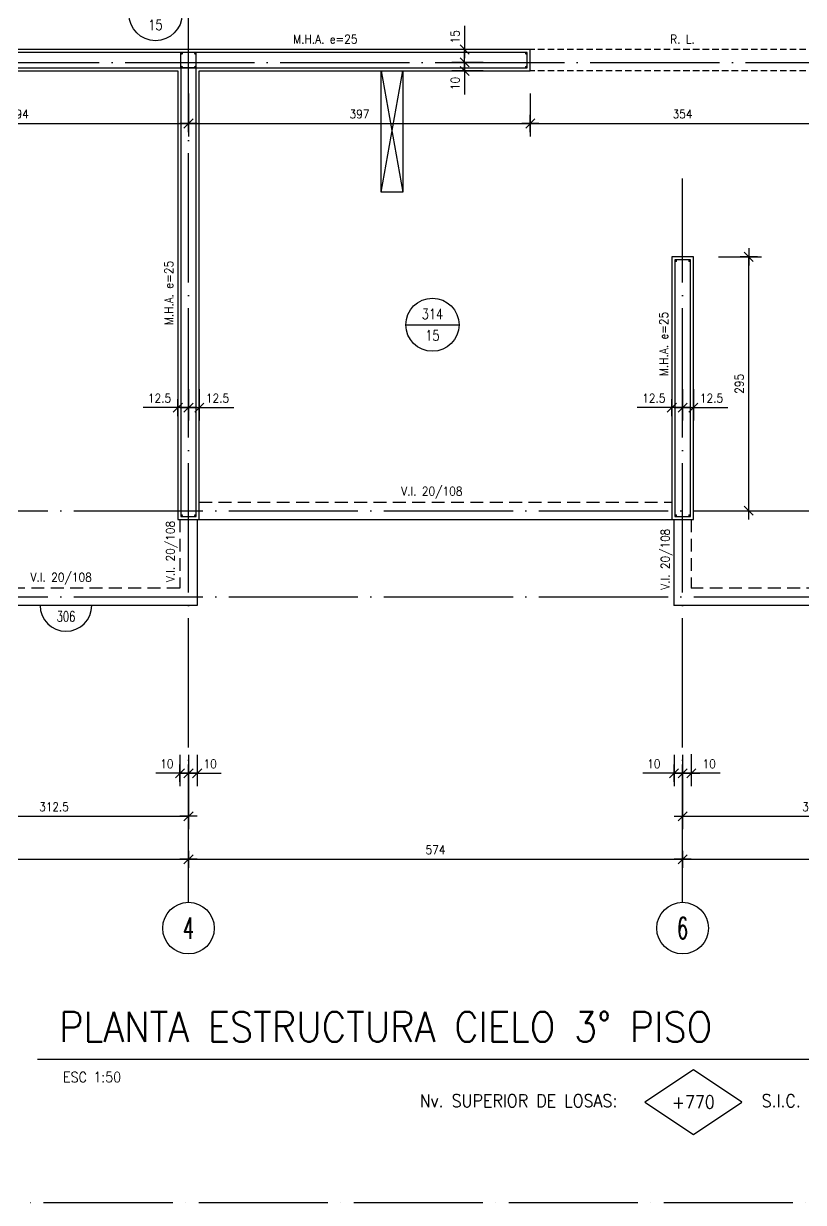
# Model space of a CAD drawing. Extents: x 2734 to 11344, y 4059 to 11529.
# Drawn here: x 4729 to 5635, y 4059 to 5429 of the extents above; entities that cross this region are included whole.
import ezdxf
from ezdxf.enums import TextEntityAlignment as Align

# ---------------------------------------------------------------- set-up
doc = ezdxf.new("R2010")
doc.units = 0
doc.header["$LTSCALE"] = 60
doc.header["$PDMODE"] = 1
for name, pattern in [('EJES', [3, 2.5, -0.25, 0, -0.25]), ('HIDDEN', [0.375, 0.25, -0.125]), ('HIDDEN2', [0.1875, 0.125, -0.0625])]:
    doc.linetypes.add(name, pattern=pattern)
doc.layers.get('0').update_dxf_attribs({"linetype": 'CONTINUOUS'})
doc.layers.get('DEFPOINTS').update_dxf_attribs({"linetype": 'CONTINUOUS'})
for name, color, linetype in [('COTAS', 3, 'CONTINUOUS'), ('CRUCES', 9, 'CONTINUOUS'), ('EJES', 1, 'EJES'), ('MALLA', 1, 'CONTINUOUS'), ('MUROS', 4, 'CONTINUOUS'), ('REFUERZOS', 3, 'HIDDEN2'), ('SHAFT', 1, 'CONTINUOUS'), ('TEXTOS', 2, 'CONTINUOUS'), ('TITULO', 6, 'CONTINUOUS'), ('VIGAS', 2, 'CONTINUOUS')]:
    doc.layers.add(name, color=color, linetype=linetype)
doc.layers.add('CROP', color=8, linetype='EJES', plot=False)
doc.layers.add('RLA-LOSAS', color=3, linetype='CONTINUOUS', lineweight=9)
doc.styles.add('COTAS', font='romans.shx', dxfattribs={"width": 0.9})
doc.styles.add('ROMANS', font='romans.shx', dxfattribs={"width": 0.9, "height": 10})
doc.dimstyles.new('50', dxfattribs={"dimtxt": 10, "dimasz": 1, "dimexe": 15, "dimexo": 0, "dimgap": 6, "dimtad": 1, "dimdec": 8, "dimdsep": 46, "dimtxsty": 'COTAS', "dimblk": '$COTA$', "dimcen": 0.09, "dimdle": 10, "dimclrd": 256, "dimclre": 256, "dimclrt": 2, "dimadec": 0, "dimazin": 0, "dimtfac": 1, "dimtdec": 8, "dimtmove": 0, "dimatfit": 2, "dimfxl": 35, "dimfxlon": 1, "dimtolj": 1, "dimarcsym": 0})

# ---------------------------------------------------------------- blocks, each defined once
blk = doc.blocks.new('*U7')
at = {"layer": 'CROP'}
blk.add_lwpolyline([(-1974.1, -166.6), (3297, -166.6), (3297, 2997.6), (-1974.1, 2997.6)], close=True, dxfattribs=at)
at = {"layer": 'TITULO', "color": 7}
blk.add_line((0, 0), (907.3, 0), dxfattribs=at)
at = {"layer": 'TITULO', "color": 1}
blk.add_lwpolyline([(818, -50), (761.8, -12.5), (705.5, -50), (761.8, -87.5)], close=True, dxfattribs=at)
at = {"color": 2, "style": 'COTAS', "width": 0.9}
blk.add_attdef('ESCALA', (29.5, -27), '', height=12, dxfattribs=at)
at = {"layer": 'TITULO', "color": 7, "style": 'COTAS', "width": 0.9}
blk.add_attdef('TITULO', (25, 20), '', height=35, dxfattribs=at)
at = {"layer": 'TITULO', "color": 2, "style": 'COTAS', "width": 0.9}
blk.add_attdef('NV_LOSAS', text='', height=15, dxfattribs=at).set_placement((434.5, -56), align=Align.RIGHT)
blk.add_attdef('SIC', (602, -56), '', height=15, dxfattribs=at)
blk.add_attdef('NIVEL', text='', height=15, dxfattribs=at).set_placement((522.8, -50), align=Align.MIDDLE)
blk = doc.blocks.new('$COTA$')
at = {"layer": 'COTAS'}
for p, q in [((10, 0), (-10, 0)), ((5.3, 5.3), (-5.3, -5.3)), ((0, -10), (0, 10))]:
    blk.add_line(p, q, dxfattribs=at)
blk = doc.blocks.new('*D11')
at = {"layer": 'COTAS', "lineweight": -2, "transparency": 16777216}
for p, q in [((4346.5, 4457.7), (4346.5, 4472.7)), ((4920.5, 4457.7), (4920.5, 4472.7)), ((4347.5, 4457.7), (4919.5, 4457.7))]:
    blk.add_line(p, q, dxfattribs=at)
at = {"layer": 'DEFPOINTS', "color": 0, "transparency": 16777216}
for p in [(4346.5, 4457.7), (4920.5, 4457.7), (4920.5, 4457.7)]:
    blk.add_point(p, dxfattribs=at)
at = {"layer": 'COTAS', "lineweight": -2, "transparency": 16777216, "rotation": 180}
blk.add_blockref('$COTA$', (4346.5, 4457.7), dxfattribs=at)
at = {"layer": 'COTAS', "lineweight": -2, "transparency": 16777216}
blk.add_blockref('$COTA$', (4920.5, 4457.7), dxfattribs=at)
at = {"layer": 'COTAS', "color": 2, "transparency": 16777216, "insert": (4633.5, 4468.7), "char_height": 10, "attachment_point": 5, "style": 'COTAS'}
blk.add_mtext('\\A1;574', dxfattribs=at)
blk = doc.blocks.new('*D13')
at = {"layer": 'COTAS', "lineweight": -2, "transparency": 16777216}
for p, q in [((4920.5, 4457.7), (4920.5, 4472.7)), ((5494.5, 4457.7), (5494.5, 4472.7)), ((4921.5, 4457.7), (5493.5, 4457.7))]:
    blk.add_line(p, q, dxfattribs=at)
at = {"layer": 'DEFPOINTS', "color": 0, "transparency": 16777216}
for p in [(4920.5, 4457.7), (5494.5, 4457.7), (5494.5, 4457.7)]:
    blk.add_point(p, dxfattribs=at)
at = {"layer": 'COTAS', "lineweight": -2, "transparency": 16777216, "rotation": 180}
blk.add_blockref('$COTA$', (4920.5, 4457.7), dxfattribs=at)
at = {"layer": 'COTAS', "lineweight": -2, "transparency": 16777216}
blk.add_blockref('$COTA$', (5494.5, 4457.7), dxfattribs=at)
at = {"layer": 'COTAS', "color": 2, "transparency": 16777216, "insert": (5207.5, 4468.7), "char_height": 10, "attachment_point": 5, "style": 'COTAS'}
blk.add_mtext('\\A1;574', dxfattribs=at)
blk = doc.blocks.new('*D18')
at = {"layer": 'COTAS', "lineweight": -2, "transparency": 16777216}
for p, q in [((5494.5, 4457.7), (5494.5, 4472.7)), ((6068.5, 4457.7), (6068.5, 4472.7)), ((5495.5, 4457.7), (6067.5, 4457.7))]:
    blk.add_line(p, q, dxfattribs=at)
at = {"layer": 'DEFPOINTS', "color": 0, "transparency": 16777216}
for p in [(5494.5, 4457.7), (6068.5, 4457.7), (6068.5, 4457.7)]:
    blk.add_point(p, dxfattribs=at)
at = {"layer": 'COTAS', "lineweight": -2, "transparency": 16777216, "rotation": 180}
blk.add_blockref('$COTA$', (5494.5, 4457.7), dxfattribs=at)
at = {"layer": 'COTAS', "lineweight": -2, "transparency": 16777216}
blk.add_blockref('$COTA$', (6068.5, 4457.7), dxfattribs=at)
at = {"layer": 'COTAS', "color": 2, "transparency": 16777216, "insert": (5781.5, 4468.7), "char_height": 10, "attachment_point": 5, "style": 'COTAS'}
blk.add_mtext('\\A1;574', dxfattribs=at)
blk = doc.blocks.new('$EJE$')
at = {"color": 6}
blk.add_circle((0, 0), 30, dxfattribs=at)
at = {"color": 6, "style": 'COTAS', "width": 0.6}
blk.add_attdef('EJE', text='', height=25, dxfattribs=at).set_placement((0, 0), align=Align.MIDDLE)
blk = doc.blocks.new('*D43')
at = {"layer": 'COTAS', "lineweight": -2, "transparency": 16777216}
for p, q in [((5536.3, 5157.7), (5586.3, 5157.7)), ((5571.3, 4863.7), (5571.3, 5156.7)), ((5536.3, 4862.7), (5586.3, 4862.7))]:
    blk.add_line(p, q, dxfattribs=at)
at = {"layer": 'DEFPOINTS', "color": 0, "transparency": 16777216}
for p in [(5512, 5157.7), (5571.3, 5157.7), (5512, 4862.7)]:
    blk.add_point(p, dxfattribs=at)
at = {"layer": 'COTAS', "lineweight": -2, "transparency": 16777216}
for p, rotation in [((5571.3, 5157.7), 90), ((5571.3, 4862.7), 270)]:
    blk.add_blockref('$COTA$', p, dxfattribs=dict(at, rotation=rotation))
at = {"layer": 'COTAS', "color": 2, "transparency": 16777216, "insert": (5560.3, 5010.2), "char_height": 10, "attachment_point": 5, "rotation": 90, "style": 'COTAS'}
blk.add_mtext('\\A1;295', dxfattribs=at)
blk = doc.blocks.new('*D54')
at = {"layer": 'COTAS', "lineweight": -2, "transparency": 16777216}
for p, q in [((4526.5, 5347.7), (4526.5, 5297.7)), ((4920.5, 5347.7), (4920.5, 5297.7)), ((4527.5, 5312.7), (4919.5, 5312.7))]:
    blk.add_line(p, q, dxfattribs=at)
at = {"layer": 'DEFPOINTS', "color": 0, "transparency": 16777216}
for p in [(4526.5, 5366.2), (4920.5, 5366.2), (4920.5, 5312.7)]:
    blk.add_point(p, dxfattribs=at)
at = {"layer": 'COTAS', "lineweight": -2, "transparency": 16777216, "rotation": 180}
blk.add_blockref('$COTA$', (4526.5, 5312.7), dxfattribs=at)
at = {"layer": 'COTAS', "lineweight": -2, "transparency": 16777216}
blk.add_blockref('$COTA$', (4920.5, 5312.7), dxfattribs=at)
at = {"layer": 'COTAS', "color": 2, "transparency": 16777216, "insert": (4723.5, 5323.7), "char_height": 10, "attachment_point": 5, "style": 'COTAS'}
blk.add_mtext('\\A1;394', dxfattribs=at)
blk = doc.blocks.new('*D55')
at = {"layer": 'COTAS', "lineweight": -2, "transparency": 16777216}
for p, q in [((4920.5, 5347.7), (4920.5, 5297.7)), ((5317.5, 5347.7), (5317.5, 5297.7)), ((4921.5, 5312.7), (5316.5, 5312.7))]:
    blk.add_line(p, q, dxfattribs=at)
at = {"layer": 'DEFPOINTS', "color": 0, "transparency": 16777216}
for p in [(4920.5, 5366.2), (5317.5, 5366.2), (5317.5, 5312.7)]:
    blk.add_point(p, dxfattribs=at)
at = {"layer": 'COTAS', "lineweight": -2, "transparency": 16777216, "rotation": 180}
blk.add_blockref('$COTA$', (4920.5, 5312.7), dxfattribs=at)
at = {"layer": 'COTAS', "lineweight": -2, "transparency": 16777216}
blk.add_blockref('$COTA$', (5317.5, 5312.7), dxfattribs=at)
at = {"layer": 'COTAS', "color": 2, "transparency": 16777216, "insert": (5119, 5323.7), "char_height": 10, "attachment_point": 5, "style": 'COTAS'}
blk.add_mtext('\\A1;397', dxfattribs=at)
blk = doc.blocks.new('*D108')
at = {"layer": 'COTAS', "lineweight": -2, "transparency": 16777216}
for p, q in [((5484.5, 4579.2), (5484.5, 4542.7)), ((5494.5, 4579.2), (5494.5, 4542.7)), ((5483.5, 4557.7), (5448.2, 4557.7)), ((5494.5, 4557.7), (5484.5, 4557.7)), ((5495.5, 4557.7), (5496.5, 4557.7))]:
    blk.add_line(p, q, dxfattribs=at)
at = {"layer": 'DEFPOINTS', "color": 0, "transparency": 16777216}
for p in [(5484.5, 4579.2), (5494.5, 4579.2), (5494.5, 4557.7)]:
    blk.add_point(p, dxfattribs=at)
at = {"layer": 'COTAS', "lineweight": -2, "transparency": 16777216}
blk.add_blockref('$COTA$', (5484.5, 4557.7), dxfattribs=at)
at = {"layer": 'COTAS', "lineweight": -2, "transparency": 16777216, "rotation": 180}
blk.add_blockref('$COTA$', (5494.5, 4557.7), dxfattribs=at)
at = {"layer": 'COTAS', "color": 2, "transparency": 16777216, "insert": (5460.9, 4568.7), "char_height": 10, "attachment_point": 5, "style": 'COTAS'}
blk.add_mtext('\\A1;10', dxfattribs=at)
blk = doc.blocks.new('*D109')
at = {"layer": 'COTAS', "lineweight": -2, "transparency": 16777216}
for p, q in [((5494.5, 4579.2), (5494.5, 4542.7)), ((5504.5, 4580), (5504.5, 4542.7)), ((5493.5, 4557.7), (5492.5, 4557.7)), ((5494.5, 4557.7), (5504.5, 4557.7)), ((5494.5, 4557.7), (5504.5, 4557.7)), ((5538, 4557.7), (5504.5, 4557.7)), ((5505.5, 4557.7), (5506.5, 4557.7))]:
    blk.add_line(p, q, dxfattribs=at)
at = {"layer": 'DEFPOINTS', "color": 0, "transparency": 16777216}
for p in [(5494.5, 4579.2), (5504.5, 4580), (5504.5, 4557.7)]:
    blk.add_point(p, dxfattribs=at)
at = {"layer": 'COTAS', "lineweight": -2, "transparency": 16777216}
blk.add_blockref('$COTA$', (5494.5, 4557.7), dxfattribs=at)
at = {"layer": 'COTAS', "lineweight": -2, "transparency": 16777216, "rotation": 180}
blk.add_blockref('$COTA$', (5504.5, 4557.7), dxfattribs=at)
at = {"layer": 'COTAS', "color": 2, "transparency": 16777216, "insert": (5525.4, 4568.7), "char_height": 10, "attachment_point": 5, "style": 'COTAS'}
blk.add_mtext('\\A1;10', dxfattribs=at)
blk = doc.blocks.new('*D150')
at = {"layer": 'COTAS', "lineweight": -2, "transparency": 16777216}
for p, q in [((5317.5, 5347.7), (5317.5, 5297.7)), ((5671.5, 5347.7), (5671.5, 5297.7)), ((5318.5, 5312.7), (5670.5, 5312.7))]:
    blk.add_line(p, q, dxfattribs=at)
at = {"layer": 'DEFPOINTS', "color": 0, "transparency": 16777216}
for p in [(5317.5, 5347.7), (5671.5, 5347.7), (5671.5, 5312.7)]:
    blk.add_point(p, dxfattribs=at)
at = {"layer": 'COTAS', "lineweight": -2, "transparency": 16777216, "rotation": 180}
blk.add_blockref('$COTA$', (5317.5, 5312.7), dxfattribs=at)
at = {"layer": 'COTAS', "lineweight": -2, "transparency": 16777216}
blk.add_blockref('$COTA$', (5671.5, 5312.7), dxfattribs=at)
at = {"layer": 'COTAS', "color": 2, "transparency": 16777216, "insert": (5494.5, 5323.7), "char_height": 10, "attachment_point": 5, "style": 'COTAS'}
blk.add_mtext('\\A1;354', dxfattribs=at)
blk = doc.blocks.new('*D156')
at = {"layer": 'COTAS', "lineweight": -2, "transparency": 16777216}
for p, q in [((5262.7, 5383.7), (5226.2, 5383.7)), ((5241.2, 5384.7), (5241.2, 5385.7)), ((5241.2, 5383.7), (5241.2, 5373.7)), ((5262.7, 5373.7), (5226.2, 5373.7)), ((5241.2, 5372.7), (5241.2, 5346.4))]:
    blk.add_line(p, q, dxfattribs=at)
at = {"layer": 'DEFPOINTS', "color": 0, "transparency": 16777216}
for p in [(5241.2, 5383.7), (5262.7, 5383.7), (5262.7, 5373.7)]:
    blk.add_point(p, dxfattribs=at)
at = {"layer": 'COTAS', "lineweight": -2, "transparency": 16777216}
for p, rotation in [((5241.2, 5383.7), 270), ((5241.2, 5373.7), 90)]:
    blk.add_blockref('$COTA$', p, dxfattribs=dict(at, rotation=rotation))
at = {"layer": 'COTAS', "color": 2, "transparency": 16777216, "insert": (5230.2, 5359.1), "char_height": 10, "attachment_point": 5, "rotation": 90, "style": 'COTAS'}
blk.add_mtext('\\A1;10', dxfattribs=at)
blk = doc.blocks.new('*D157')
at = {"layer": 'COTAS', "lineweight": -2, "transparency": 16777216}
for p, q in [((5241.2, 5426.1), (5241.2, 5398.7)), ((5264, 5398.7), (5226.2, 5398.7)), ((5241.2, 5384.7), (5241.2, 5397.7)), ((5262.7, 5383.7), (5226.2, 5383.7))]:
    blk.add_line(p, q, dxfattribs=at)
at = {"layer": 'DEFPOINTS', "color": 0, "transparency": 16777216}
for p in [(5241.2, 5398.7), (5264, 5398.7), (5262.7, 5383.7)]:
    blk.add_point(p, dxfattribs=at)
at = {"layer": 'COTAS', "lineweight": -2, "transparency": 16777216}
for p, rotation in [((5241.2, 5398.7), 90), ((5241.2, 5383.7), 270)]:
    blk.add_blockref('$COTA$', p, dxfattribs=dict(at, rotation=rotation))
at = {"layer": 'COTAS', "color": 2, "transparency": 16777216, "insert": (5230.2, 5413.4), "char_height": 10, "attachment_point": 5, "rotation": 90, "style": 'COTAS'}
blk.add_mtext('\\A1;15', dxfattribs=at)
blk = doc.blocks.new('*D170')
at = {"layer": 'COTAS', "lineweight": -2, "transparency": 16777216}
for p, q in [((5494.5, 4542.7), (5494.5, 4492.7)), ((5807, 4542.7), (5807, 4492.7)), ((5495.5, 4507.7), (5806, 4507.7))]:
    blk.add_line(p, q, dxfattribs=at)
at = {"layer": 'DEFPOINTS', "color": 0, "transparency": 16777216}
for p in [(5494.5, 4752.7), (5807, 4752.7), (5807, 4507.7)]:
    blk.add_point(p, dxfattribs=at)
at = {"layer": 'COTAS', "lineweight": -2, "transparency": 16777216, "rotation": 180}
blk.add_blockref('$COTA$', (5494.5, 4507.7), dxfattribs=at)
at = {"layer": 'COTAS', "lineweight": -2, "transparency": 16777216}
blk.add_blockref('$COTA$', (5807, 4507.7), dxfattribs=at)
at = {"layer": 'COTAS', "color": 2, "transparency": 16777216, "insert": (5650.7, 4518.7), "char_height": 10, "attachment_point": 5, "style": 'COTAS'}
blk.add_mtext('\\A1;312.5', dxfattribs=at)
blk = doc.blocks.new('*D173')
at = {"layer": 'COTAS', "lineweight": -2, "transparency": 16777216}
for p, q in [((4608, 4542.7), (4608, 4492.7)), ((4920.5, 4542.7), (4920.5, 4492.7)), ((4609, 4507.7), (4919.5, 4507.7))]:
    blk.add_line(p, q, dxfattribs=at)
at = {"layer": 'DEFPOINTS', "color": 0, "transparency": 16777216}
for p in [(4608, 4752.7), (4920.5, 4752.7), (4920.5, 4507.7)]:
    blk.add_point(p, dxfattribs=at)
at = {"layer": 'COTAS', "lineweight": -2, "transparency": 16777216, "rotation": 180}
blk.add_blockref('$COTA$', (4608, 4507.7), dxfattribs=at)
at = {"layer": 'COTAS', "lineweight": -2, "transparency": 16777216}
blk.add_blockref('$COTA$', (4920.5, 4507.7), dxfattribs=at)
at = {"layer": 'COTAS', "color": 2, "transparency": 16777216, "insert": (4764.2, 4518.7), "char_height": 10, "attachment_point": 5, "style": 'COTAS'}
blk.add_mtext('\\A1;312.5', dxfattribs=at)
blk = doc.blocks.new('*D195')
at = {"layer": 'COTAS', "lineweight": -2, "transparency": 16777216}
for p, q in [((4910.5, 4579.2), (4910.5, 4542.7)), ((4920.5, 4579.2), (4920.5, 4542.7)), ((4909.5, 4557.7), (4882.6, 4557.7)), ((4920.5, 4557.7), (4910.5, 4557.7)), ((4921.5, 4557.7), (4922.5, 4557.7))]:
    blk.add_line(p, q, dxfattribs=at)
at = {"layer": 'DEFPOINTS', "color": 0, "transparency": 16777216}
for p in [(4910.5, 4579.2), (4920.5, 4579.2), (4920.5, 4557.7)]:
    blk.add_point(p, dxfattribs=at)
at = {"layer": 'COTAS', "lineweight": -2, "transparency": 16777216}
blk.add_blockref('$COTA$', (4910.5, 4557.7), dxfattribs=at)
at = {"layer": 'COTAS', "lineweight": -2, "transparency": 16777216, "rotation": 180}
blk.add_blockref('$COTA$', (4920.5, 4557.7), dxfattribs=at)
at = {"layer": 'COTAS', "color": 2, "transparency": 16777216, "insert": (4895.2, 4568.7), "char_height": 10, "attachment_point": 5, "style": 'COTAS'}
blk.add_mtext('\\A1;10', dxfattribs=at)
blk = doc.blocks.new('*D196')
at = {"layer": 'COTAS', "lineweight": -2, "transparency": 16777216}
for p, q in [((4920.5, 4579.2), (4920.5, 4542.7)), ((4930.5, 4579.2), (4930.5, 4542.7)), ((4919.5, 4557.7), (4918.5, 4557.7)), ((4920.5, 4557.7), (4930.5, 4557.7)), ((4931.5, 4557.7), (4958.4, 4557.7))]:
    blk.add_line(p, q, dxfattribs=at)
at = {"layer": 'DEFPOINTS', "color": 0, "transparency": 16777216}
for p in [(4920.5, 4579.2), (4930.5, 4579.2), (4920.5, 4557.7)]:
    blk.add_point(p, dxfattribs=at)
at = {"layer": 'COTAS', "lineweight": -2, "transparency": 16777216}
blk.add_blockref('$COTA$', (4920.5, 4557.7), dxfattribs=at)
at = {"layer": 'COTAS', "lineweight": -2, "transparency": 16777216, "rotation": 180}
blk.add_blockref('$COTA$', (4930.5, 4557.7), dxfattribs=at)
at = {"layer": 'COTAS', "color": 2, "transparency": 16777216, "insert": (4945.7, 4568.7), "char_height": 10, "attachment_point": 5, "style": 'COTAS'}
blk.add_mtext('\\A1;10', dxfattribs=at)
blk = doc.blocks.new('*D219')
at = {"layer": 'COTAS', "lineweight": -2, "transparency": 16777216}
for p, q in [((4908, 5003.9), (4908, 4967.5)), ((4920.5, 5003.9), (4920.5, 4967.5)), ((4907, 4982.5), (4867.8, 4982.5)), ((4920.5, 4982.5), (4908, 4982.5)), ((4921.5, 4982.5), (4922.5, 4982.5))]:
    blk.add_line(p, q, dxfattribs=at)
at = {"layer": 'DEFPOINTS', "color": 0, "transparency": 16777216}
for p in [(4908, 5003.9), (4920.5, 5003.9), (4920.5, 4982.5)]:
    blk.add_point(p, dxfattribs=at)
at = {"layer": 'COTAS', "lineweight": -2, "transparency": 16777216}
blk.add_blockref('$COTA$', (4908, 4982.5), dxfattribs=at)
at = {"layer": 'COTAS', "lineweight": -2, "transparency": 16777216, "rotation": 180}
blk.add_blockref('$COTA$', (4920.5, 4982.5), dxfattribs=at)
at = {"layer": 'COTAS', "color": 2, "transparency": 16777216, "insert": (4886.9, 4993.5), "char_height": 10, "attachment_point": 5, "style": 'COTAS'}
blk.add_mtext('\\A1;12.5', dxfattribs=at)
blk = doc.blocks.new('*D220')
at = {"layer": 'COTAS', "lineweight": -2, "transparency": 16777216}
for p, q in [((4920.5, 5003.9), (4920.5, 4967.5)), ((4933, 5003.9), (4933, 4967.5)), ((4919.5, 4982.5), (4918.5, 4982.5)), ((4920.5, 4982.5), (4933, 4982.5)), ((4934, 4982.5), (4973.1, 4982.5))]:
    blk.add_line(p, q, dxfattribs=at)
at = {"layer": 'DEFPOINTS', "color": 0, "transparency": 16777216}
for p in [(4920.5, 5003.9), (4933, 5003.9), (4920.5, 4982.5)]:
    blk.add_point(p, dxfattribs=at)
at = {"layer": 'COTAS', "lineweight": -2, "transparency": 16777216}
blk.add_blockref('$COTA$', (4920.5, 4982.5), dxfattribs=at)
at = {"layer": 'COTAS', "lineweight": -2, "transparency": 16777216, "rotation": 180}
blk.add_blockref('$COTA$', (4933, 4982.5), dxfattribs=at)
at = {"layer": 'COTAS', "color": 2, "transparency": 16777216, "insert": (4954, 4993.5), "char_height": 10, "attachment_point": 5, "style": 'COTAS'}
blk.add_mtext('\\A1;12.5', dxfattribs=at)
blk = doc.blocks.new('*D227')
at = {"layer": 'COTAS', "lineweight": -2, "transparency": 16777216}
for p, q in [((5482, 5003.9), (5482, 4967.5)), ((5494.5, 5003.9), (5494.5, 4967.5)), ((5481, 4982.5), (5441.8, 4982.5)), ((5494.5, 4982.5), (5482, 4982.5)), ((5495.5, 4982.5), (5496.5, 4982.5))]:
    blk.add_line(p, q, dxfattribs=at)
at = {"layer": 'DEFPOINTS', "color": 0, "transparency": 16777216}
for p in [(5482, 5003.9), (5494.5, 5003.9), (5494.5, 4982.5)]:
    blk.add_point(p, dxfattribs=at)
at = {"layer": 'COTAS', "lineweight": -2, "transparency": 16777216}
blk.add_blockref('$COTA$', (5482, 4982.5), dxfattribs=at)
at = {"layer": 'COTAS', "lineweight": -2, "transparency": 16777216, "rotation": 180}
blk.add_blockref('$COTA$', (5494.5, 4982.5), dxfattribs=at)
at = {"layer": 'COTAS', "color": 2, "transparency": 16777216, "insert": (5460.9, 4993.5), "char_height": 10, "attachment_point": 5, "style": 'COTAS'}
blk.add_mtext('\\A1;12.5', dxfattribs=at)
blk = doc.blocks.new('*D228')
at = {"layer": 'COTAS', "lineweight": -2, "transparency": 16777216}
for p, q in [((5494.5, 5003.9), (5494.5, 4967.5)), ((5507, 5003.9), (5507, 4967.5)), ((5493.5, 4982.5), (5492.5, 4982.5)), ((5494.5, 4982.5), (5507, 4982.5)), ((5508, 4982.5), (5547.1, 4982.5))]:
    blk.add_line(p, q, dxfattribs=at)
at = {"layer": 'DEFPOINTS', "color": 0, "transparency": 16777216}
for p in [(5494.5, 5003.9), (5507, 5003.9), (5494.5, 4982.5)]:
    blk.add_point(p, dxfattribs=at)
at = {"layer": 'COTAS', "lineweight": -2, "transparency": 16777216}
blk.add_blockref('$COTA$', (5494.5, 4982.5), dxfattribs=at)
at = {"layer": 'COTAS', "lineweight": -2, "transparency": 16777216, "rotation": 180}
blk.add_blockref('$COTA$', (5507, 4982.5), dxfattribs=at)
at = {"layer": 'COTAS', "color": 2, "transparency": 16777216, "insert": (5528, 4993.5), "char_height": 10, "attachment_point": 5, "style": 'COTAS'}
blk.add_mtext('\\A1;12.5', dxfattribs=at)
blk = doc.blocks.new('LOSA')
at = {"color": 6, "linetype": 'Continuous'}
blk.add_line((-30.9, 0), (30.9, 0), dxfattribs=at)
at = {"color": 3, "linetype": 'Continuous'}
blk.add_circle((0, 0), 30.9, dxfattribs=at)
at = {"color": 2, "style": 'COTAS', "width": 0.8}
for tag, p in [('NUMERO', (0, 12.5)), ('E', (0, -12.5))]:
    blk.add_attdef(tag, text='', height=12, dxfattribs=at).set_placement(p, align=Align.MIDDLE)
at = {"layer": 'RLA-LOSAS', "style": 'COTAS', "flags": 1}
blk.add_attdef('DIRVER', text='', height=8.09, rotation=90, dxfattribs=at).set_placement((-30.5, 40), align=Align.MIDDLE)
at = {"layer": 'RLA-LOSAS', "linetype": 'ByBlock', "style": 'COTAS', "flags": 1}
blk.add_attdef('CUAVER', text='', height=8.09, rotation=90, dxfattribs=at).set_placement((-49.7, -4.9), align=Align.MIDDLE)
at = {"layer": 'RLA-LOSAS', "style": 'COTAS', "flags": 1}
blk.add_attdef('DIRHOR', text='', height=8.09, dxfattribs=at).set_placement((37.9, -29.3), align=Align.MIDDLE)
at = {"layer": 'RLA-LOSAS', "linetype": 'ByBlock', "style": 'COTAS', "flags": 1}
blk.add_attdef('CUAHOR', text='', height=8.09, dxfattribs=at).set_placement((-9.4, -47.7), align=Align.MIDDLE)
at = {"layer": 'RLA-LOSAS', "style": 'COTAS', "width": 0.7, "flags": 1}
blk.add_attdef('CONTRAFLECHA', text='', height=10, dxfattribs=at).set_placement((0, -67.5), align=Align.MIDDLE)
blk = doc.blocks.new('$VIGA$')
at = {"color": 2}
blk.add_arc((0, 0), 30, 180, 0, dxfattribs=at)
at = {"color": 3, "style": 'COTAS', "width": 0.7}
blk.add_attdef('NUMERO', text='', height=12, rotation=360, dxfattribs=at).set_placement((0.1, -12.8), align=Align.MIDDLE)

msp = doc.modelspace()

# ---------------------------------------------------------------- linework, layer by layer
at = {"layer": 'CRUCES'}
for p, q in [((5144.45585631, 5232.70691493), (5169.45585631, 5373.70691493)), ((5144.45585631, 5373.70691493), (5169.45585631, 5232.70691493))]:
    msp.add_line(p, q, dxfattribs=at)
at = {"layer": 'EJES'}
for points in [[(4920.45585631, 4407.70691493), (4920.45585631, 6873.70691493)], [(3946.45585631, 5383.70691493), (7044.95585631, 5383.70691493)], [(3946.45585631, 5383.70691493), (7044.95585631, 5383.70691493)], [(5494.45585631, 4407.70691493), (5494.45585631, 5248.86638546)], [(3346.45585631, 4862.70691493), (7642.45585631, 4862.70691493)], [(3346.45585631, 4762.70691493), (7642.45585631, 4762.70691493)]]:
    msp.add_lwpolyline(points, dxfattribs=at)
at = {"layer": 'MALLA'}
for p, q in [((4911.45585631, 5377.20691493), (4911.45585631, 5395.20691493)), ((4929.45585631, 5377.20691493), (4929.45585631, 5395.20691493)), ((4911.45585631, 5377.20691493), (4929.45585631, 5377.20691493)), ((4929.45585631, 5377.20691493), (4911.45585631, 5377.20691493))]:
    msp.add_line(p, q, dxfattribs=at)
for points in [[(4529.95585631, 5377.20691493), (4911.45585631, 5377.20691493), (4911.45585631, 4856.20691493), (4929.45585631, 4856.20691493), (4929.45585631, 5377.20691493), (5313.95585631, 5377.20691493), (5313.95585631, 5395.20691493), (4529.95585631, 5395.20691493)], [(5503.45585631, 4856.20691493), (5503.45585631, 5154.20691493), (5485.45585631, 5154.20691493), (5485.45585631, 4856.20691493)]]:
    msp.add_lwpolyline(points, close=True, dxfattribs=at)
at = {"layer": 'MALLA', "const_width": 1.25}
for points in [[(4912.08085631, 5393.95691493, -1), (4913.33085631, 5393.95691493, -1)], [(4927.58085631, 5393.95691493, -1), (4928.83085631, 5393.95691493, -1)], [(5312.08085631, 5393.95691493, -1), (5313.33085631, 5393.95691493, -1)], [(4912.08085631, 5378.45691493, -1), (4913.33085631, 5378.45691493, -1)], [(4912.08085631, 5378.45691493, -1), (4913.33085631, 5378.45691493, -1)], [(4927.58085631, 5378.45691493, -1), (4928.83085631, 5378.45691493, -1)], [(4927.58085631, 5378.45691493, -1), (4928.83085631, 5378.45691493, -1)], [(5312.08085631, 5378.45691493, -1), (5313.33085631, 5378.45691493, -1)], [(5486.08085631, 5152.95691493, -1), (5487.33085631, 5152.95691493, -1)], [(5501.58085631, 5152.95691493, -1), (5502.83085631, 5152.95691493, -1)], [(4912.08085631, 4857.45691493, -1), (4913.33085631, 4857.45691493, -1)], [(4927.58085631, 4857.45691493, -1), (4928.83085631, 4857.45691493, -1)], [(5486.08085631, 4857.45691493, -1), (5487.33085631, 4857.45691493, -1)], [(5501.58085631, 4857.45691493, -1), (5502.83085631, 4857.45691493, -1)]]:
    msp.add_lwpolyline(points, format="xyb", close=True, dxfattribs=at)
at = {"layer": 'MUROS'}
for points in [[(4526.45585631, 5373.70691493), (4907.95585631, 5373.70691493), (4907.95585631, 4852.70691493), (4932.95585631, 4852.70691493), (4932.95585631, 5373.70691493), (5317.45585631, 5373.70691493), (5317.45585631, 5398.70691493), (4526.45585631, 5398.70691493)], [(5506.95585631, 4852.70691493), (5506.95585631, 5157.70691493), (5481.95585631, 5157.70691493), (5481.95585631, 4852.70691493)]]:
    msp.add_lwpolyline(points, close=True, dxfattribs=at)
at = {"layer": 'REFUERZOS'}
for p, q in [((5671.45585631, 5398.70691493), (5317.45585631, 5398.70691493)), ((5671.45585631, 5373.70691493), (5317.45585631, 5373.70691493))]:
    msp.add_line(p, q, dxfattribs=at)
at = {"layer": 'SHAFT'}
msp.add_lwpolyline([(5144.45585631, 5373.70691493), (5169.45585631, 5373.70691493), (5169.45585631, 5232.70691493), (5144.45585631, 5232.70691493)], close=True, dxfattribs=at)
at = {"layer": 'VIGAS', "linetype": 'HIDDEN'}
for p, q in [((4932.95585631, 4872.70691493), (5481.95585631, 4872.70691493)), ((4910.45585631, 4852.70691493), (4910.45585631, 4772.70691493)), ((5504.45585631, 4852.70691493), (5504.45585631, 4772.70691493)), ((4910.45585631, 4772.70691493), (4356.45585631, 4772.70691493)), ((6058.45585631, 4772.70691493), (5504.45585631, 4772.70691493))]:
    msp.add_line(p, q, dxfattribs=at)
at = {"layer": 'VIGAS'}
for p, q in [((4930.45585631, 4852.70691493), (4930.45585631, 4752.70691493)), ((4932.95585631, 4852.70691493), (5481.95585631, 4852.70691493)), ((5484.45585631, 4852.70691493), (5484.45585631, 4752.70691493)), ((4930.45585631, 4752.70691493), (4336.45585631, 4752.70691493)), ((6078.45585631, 4752.70691493), (5484.45585631, 4752.70691493))]:
    msp.add_line(p, q, dxfattribs=at)

# ---------------------------------------------------------------- block references
ref = msp.add_blockref('*U7', (4745.17327493, 4225.60696946))
ref.add_attrib('TITULO', 'PLANTA ESTRUCTURA CIELO 3° PISO', (4770.17327493, 4245.60696946), dxfattribs={"layer": 'TITULO', "color": 7, "height": 35, "style": 'COTAS', "width": 0.9})
ref.add_attrib('NIVEL', '+770', dxfattribs={"layer": 'TITULO', "color": 2, "height": 15, "style": 'COTAS', "width": 0.9}).set_placement((5506.95789623, 4175.60696946), align=Align.MIDDLE)
ref.add_attrib('NV_LOSAS', 'Nv. SUPERIOR DE LOSAS:', dxfattribs={"layer": 'TITULO', "color": 2, "height": 15, "style": 'COTAS', "width": 0.9}).set_placement((5418.70789623, 4169.60696946), align=Align.RIGHT)
ref.add_attrib('SIC', 'S.I.C.', (5586.20789623, 4169.60696946), dxfattribs={"layer": 'TITULO', "color": 2, "height": 15, "style": 'COTAS', "width": 0.9})
ref.add_attrib('ESCALA', 'ESC 1:50', (4774.67327493, 4198.60696946), dxfattribs={"color": 2, "height": 12, "style": 'COTAS', "width": 0.9})
for name, p, values in [('LOSA', (4882.13354719, 5439.79312219), {'NUMERO': '310', 'E': '15'}), ('LOSA', (5203.82992916, 5078.85494108), {'NUMERO': '314', 'E': '15'}), ('$VIGA$', (4778.05858044, 4752.70691493), {'NUMERO': '306'}), ('$EJE$', (4920.45585631, 4377.70691493), {'EJE': '4'}), ('$EJE$', (5494.45585631, 4377.70691493), {'EJE': '6'})]:
    msp.add_blockref(name, p).add_auto_attribs(values)

# ---------------------------------------------------------------- texts
at = {"layer": 'TEXTOS', "style": 'ROMANS', "width": 0.9}
for s, p in [('M.H.A. e=25', (5079.45014166, 5410.70691493)), ('R. L.', (5494.44409181, 5410.61736526)), ('V.I. 20/108', (5203.12116881, 4884.70691493)), ('V.I. 20/108', (4772.52699708, 4784.70691493))]:
    msp.add_text(s, height=10, dxfattribs=at).set_placement(p, align=Align.MIDDLE)
for s, p in [('M.H.A. e=25', (4897.58561924, 5115.70691493)), ('M.H.A. e=25', (5472.56880047, 5056.50501128)), ('V.I. 20/108', (4900.0619042, 4815.35665399)), ('V.I. 20/108', (5475.00294145, 4806.37682633))]:
    msp.add_text(s, height=10, rotation=90, dxfattribs=at).set_placement(p, align=Align.MIDDLE)

# ---------------------------------------------------------------- dimensions: what is measured, and where the dimension line sits
at = {"layer": 'COTAS'}
dim = msp.add_linear_dim(base=(5241.2289538415, 5398.7069149326), p1=(5262.6854523832, 5383.7069149326), p2=(5264.0432399533, 5398.7069149326), angle=90, dimstyle='50', override={"dimtmove": 1}, dxfattribs=at)
dim.commit()
dim.dimension.update_dxf_attribs({"geometry": '*D157', "text_midpoint": (5241.2289538415, 5413.4170478916), "dimtype": 160})
for base, p1, p2, angle, picture, middle in [((5241.2289538415, 5383.7069149326), (5262.6854523832, 5373.7069149326), (5262.6854523832, 5383.7069149326), 90, '*D156', (5241.2289538415, 5359.0640577897)), ((4920.4558563143, 4982.4736514138), (4932.9558563143, 5003.9301499555), (4920.4558563143, 5003.9301499555), 180, '*D220', (4954.0272848858, 4982.4736514138)), ((5494.4558563143, 4982.4736514138), (5506.9558563143, 5003.9301499555), (5494.4558563143, 5003.9301499555), 180, '*D228', (5528.0272848858, 4982.4736514138)), ((4920.4558563143, 4557.7069149326), (4930.4558563143, 4579.1634134742), (4920.4558563143, 4579.1634134742), 180, '*D196', (4945.71859575, 4557.7069149326))]:
    dim = msp.add_linear_dim(base=base, p1=p1, p2=p2, angle=angle, dimstyle='50', dxfattribs=at)
    dim.commit()
    dim.dimension.update_dxf_attribs({"geometry": picture, "text_midpoint": middle, "dimtype": 160})
dim = msp.add_aligned_dim(p1=(4526.4558563143, 5366.2069149326), p2=(4920.4558563143, 5366.2069149326), distance=-53.5457702851, dimstyle='50', dxfattribs=at)
dim.commit()
dim.dimension.update_dxf_attribs({"geometry": '*D54', "text_midpoint": (4723.4558563143, 5323.6611446475)})
dim = msp.add_linear_dim(base=(5317.4558563143, 5312.6611446475), p1=(4920.4558563143, 5366.2069149326), p2=(5317.4558563143, 5366.2069149326), angle=180, dimstyle='50', override={"dimtmove": 1}, dxfattribs=at)
dim.commit()
dim.dimension.update_dxf_attribs({"geometry": '*D55', "text_midpoint": (5118.9558563143, 5323.6611446475)})
for base, p1, p2, picture, middle in [((5671.4558563143, 5312.6611446475), (5317.4558563143, 5347.6611446475), (5671.4558563143, 5347.6611446475), '*D150', (5494.4558563143, 5323.6611446475)), ((4920.4558563143, 4457.7069149326), (4346.4558563143, 4457.7069149326), (4920.4558563143, 4457.7069149326), '*D11', (4633.4558563143, 4468.7069149326)), ((5494.4558563143, 4457.7069149326), (4920.4558563143, 4457.7069149326), (5494.4558563143, 4457.7069149326), '*D13', (5207.4558563143, 4468.7069149326)), ((6068.4558563143, 4457.7069149326), (5494.4558563143, 4457.7069149326), (6068.4558563143, 4457.7069149326), '*D18', (5781.4558563143, 4468.7069149326))]:
    dim = msp.add_linear_dim(base=base, p1=p1, p2=p2, dimstyle='50', dxfattribs=at)
    dim.commit()
    dim.dimension.update_dxf_attribs({"geometry": picture, "text_midpoint": middle})
for base, p1, p2, angle, picture, middle in [((5571.3113243954, 5157.7069149326), (5511.9558563143, 4862.7069149326), (5511.9558563143, 5157.7069149326), 90, '*D43', (5560.3113243954, 5010.2069149326)), ((4920.4558563143, 4507.7069149326), (4607.9558563143, 4752.7069149326), (4920.4558563143, 4752.7069149326), 180, '*D173', (4764.2058563143, 4518.7069149326)), ((5806.9558563143, 4507.7069149326), (5494.4558563143, 4752.7069149326), (5806.9558563143, 4752.7069149325), 180, '*D170', (5650.7058563143, 4518.7069149326))]:
    dim = msp.add_linear_dim(base=base, p1=p1, p2=p2, angle=angle, dimstyle='50', dxfattribs=at)
    dim.commit()
    dim.dimension.update_dxf_attribs({"geometry": picture, "text_midpoint": middle})
for base, p1, p2, picture, middle in [((4920.4558563143, 4982.4736514138), (4907.9558563143, 5003.9301499555), (4920.4558563143, 5003.9301499555), '*D219', (4886.8844277429, 4982.4736514138)), ((5494.4558563143, 4982.4736514138), (5481.9558563143, 5003.9301499555), (5494.4558563143, 5003.9301499555), '*D227', (5460.8844277429, 4982.4736514138)), ((4920.4558563143, 4557.7069149326), (4910.4558563143, 4579.1634134742), (4920.4558563143, 4579.1634134742), '*D195', (4895.1931168787, 4557.7069149326)), ((5494.4558563143, 4557.7069149326), (5484.4558563143, 4579.1634134742), (5494.4558563143, 4579.1634134742), '*D108', (5460.8844277429, 4557.7069149326))]:
    dim = msp.add_linear_dim(base=base, p1=p1, p2=p2, dimstyle='50', dxfattribs=at)
    dim.commit()
    dim.dimension.update_dxf_attribs({"geometry": picture, "text_midpoint": middle, "dimtype": 160})
dim = msp.add_linear_dim(base=(5504.4558563143, 4557.7069149326), p1=(5494.4558563143, 4579.1634134742), p2=(5504.4558563143, 4580.0323975191), dimstyle='50', override={"dimtmove": 1}, dxfattribs=at)
dim.commit()
dim.dimension.update_dxf_attribs({"geometry": '*D109', "text_midpoint": (5525.3588125399, 4557.7069149326), "dimtype": 160})

doc.saveas('drawing.dxf')
